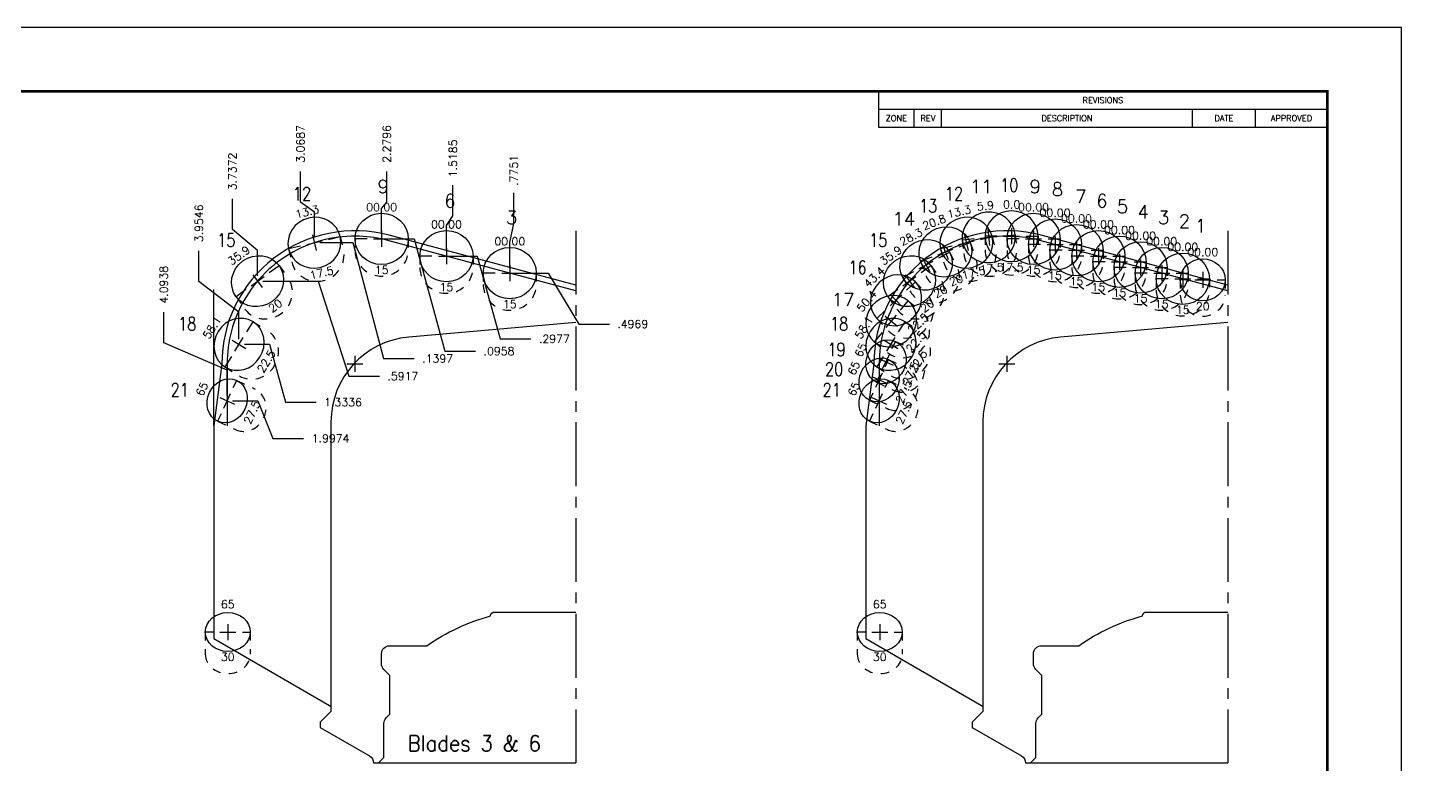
# Model space of a CAD drawing. Extents: x 72.5 to 106.5, y 4 to 26.
# Drawn here: x 90.36 to 106.5, y 17.3 to 25.96 of the extents above; entities that cross this region are included whole.
import ezdxf
from ezdxf.enums import TextEntityAlignment as Align

# ---------------------------------------------------------------- set-up
doc = ezdxf.new("R2010")
doc.units = 0
doc.header["$MEASUREMENT"] = 0
doc.header["$PDMODE"] = 3
doc.linetypes.add('CENTER2', pattern=[1.125, 0.75, -0.125, 0.125, -0.125])
doc.linetypes.add('HIDDEN2', pattern=[0.1875, 0.125, -0.0625])
doc.layers.get('0').update_dxf_attribs({"linetype": 'CONTINUOUS'})
doc.layers.get('Defpoints').update_dxf_attribs({"color": 10, "linetype": 'CONTINUOUS'})
for name, color, linetype in [('Blade1', 40, 'CONTINUOUS'), ('Blade3', 210, 'CONTINUOUS'), ('Blade5', 112, 'CONTINUOUS'), ('CLine', 5, 'CENTER2'), ('Dims', 4, 'CONTINUOUS'), ('Title Block', 7, 'CONTINUOUS')]:
    doc.layers.add(name, color=color, linetype=linetype)
doc.styles.add('RomanD', font='romand.shx', dxfattribs={"width": 0.9})
doc.styles.add('RomanS', font='romans')
doc.dimstyles.get("Standard").update_dxf_attribs({"dimtxt": 0.094, "dimasz": 0.18, "dimexe": 0.0625, "dimexo": 0.0625, "dimgap": 0.09, "dimtad": 0, "dimtih": 1, "dimtoh": 1, "dimdec": 4, "dimzin": 4, "dimdsep": 46, "dimtxsty": 'RomanS', "dimcen": 0.09, "dimazin": 1, "dimtfac": 1, "dimtdec": 4, "dimtofl": 0, "dimtmove": 0, "dimatfit": 1, "dimfxl": 1, "dimtolj": 1, "dimtzin": 0, "dimarcsym": 0})

# ---------------------------------------------------------------- blocks, each defined once
blk = doc.blocks.new('CMark')
at = {"layer": 'CLine'}
for p, q in [((-0.094, 0), (0.094, 0)), ((0, 0.094), (0, -0.094))]:
    blk.add_line(p, q, dxfattribs=at)
blk = doc.blocks.new('1613@15')
for p, q in [((-0.17, 0), (-0.312, 0)), ((0.171, 0), (0.312, 0))]:
    blk.add_line(p, q)
at = {"color": 8, "linetype": 'HIDDEN2', "ltscale": 0.5}
blk.add_line((-0.312, 0), (-0.312, -0.135), dxfattribs=at)
at = {"color": 8, "linetype": 'HIDDEN2', "ltscale": 0.5, "flags": 128}
blk.add_lwpolyline([(0.312, 0), (0.312, -0.135)], dxfattribs=at)
blk.add_ellipse((0, 0), major_axis=(-0.312, 0), ratio=0.965926, start_param=-3.141592653589793, end_param=3.141592653589793)
at = {"color": 8, "linetype": 'HIDDEN2', "ltscale": 0.5}
blk.add_ellipse((0, -0.135), major_axis=(-0.312, 0), ratio=0.965926, start_param=0, end_param=3.141593, dxfattribs=at)
blk.add_blockref('CMark', (0, 0))
at = {"style": 'RomanS'}
blk.add_text('15', height=0.094, dxfattribs=at).set_placement((0, -0.364), align=Align.MIDDLE_CENTER)
blk.add_attdef('ANG', text='', height=0.094, dxfattribs=at).set_placement((0, 0.298), align=Align.BOTTOM_CENTER)
blk = doc.blocks.new('1313@20')
for p, q in [((-0.17, 0), (-0.265, 0)), ((0.171, 0), (0.264, 0))]:
    blk.add_line(p, q)
at = {"color": 8, "linetype": 'HIDDEN2', "ltscale": 0.5}
blk.add_line((-0.265, 0), (-0.265, -0.178), dxfattribs=at)
at = {"color": 8, "linetype": 'HIDDEN2', "ltscale": 0.5, "flags": 128}
blk.add_lwpolyline([(0.264, 0), (0.264, -0.178)], dxfattribs=at)
blk.add_ellipse((0, 0), major_axis=(0.264, 0), ratio=0.939693)
at = {"color": 8, "linetype": 'HIDDEN2', "ltscale": 0.5}
blk.add_ellipse((0, -0.178), major_axis=(0.264, 0), ratio=0.939693, start_param=3.141593, end_param=6.283185, dxfattribs=at)
blk.add_blockref('CMark', (0, 0))
at = {"style": 'RomanS'}
blk.add_text('20', height=0.094, dxfattribs=at).set_placement((0, -0.311), align=Align.MIDDLE_CENTER)
blk.add_attdef('ANG', text='', height=0.094, dxfattribs=at).set_placement((0, 0.251), align=Align.BOTTOM_CENTER)
blk = doc.blocks.new('1613@17.5')
for p, q in [((-0.17, 0), (-0.312, 0)), ((0.171, 0), (0.312, 0))]:
    blk.add_line(p, q)
at = {"color": 8, "linetype": 'HIDDEN2', "ltscale": 0.5}
blk.add_line((-0.312, 0), (-0.312, -0.159), dxfattribs=at)
at = {"color": 8, "linetype": 'HIDDEN2', "ltscale": 0.5, "flags": 128}
blk.add_lwpolyline([(0.312, 0), (0.312, -0.159)], dxfattribs=at)
at = {"extrusion": (0, 0, -1)}
blk.add_ellipse((0, 0), major_axis=(-0.312, 0), ratio=0.953717, start_param=-3.141592653589793, end_param=3.141592653589793, dxfattribs=at)
at = {"color": 8, "linetype": 'HIDDEN2', "ltscale": 0.5}
blk.add_ellipse((0, -0.159), major_axis=(0.312, 0), ratio=0.953717, start_param=3.141593, end_param=6.283185, dxfattribs=at)
blk.add_blockref('CMark', (0, 0))
at = {"style": 'RomanS'}
blk.add_text('17.5', height=0.094, dxfattribs=at).set_placement((0, -0.364), align=Align.MIDDLE_CENTER)
blk.add_attdef('ANG', text='', height=0.094, dxfattribs=at).set_placement((0, 0.298), align=Align.BOTTOM_CENTER)
blk = doc.blocks.new('1613@20')
for p, q in [((-0.17, 0), (-0.312, 0)), ((0.171, 0), (0.312, 0))]:
    blk.add_line(p, q)
at = {"color": 8, "linetype": 'HIDDEN2', "ltscale": 0.5}
blk.add_line((-0.312, 0), (-0.312, -0.178), dxfattribs=at)
at = {"color": 8, "linetype": 'HIDDEN2', "ltscale": 0.5, "flags": 128}
blk.add_lwpolyline([(0.312, 0), (0.312, -0.178)], dxfattribs=at)
blk.add_ellipse((0, 0), major_axis=(-0.312, 0), ratio=0.939693, start_param=-3.141592653589793, end_param=3.141592653589793)
at = {"color": 8, "linetype": 'HIDDEN2', "ltscale": 0.5}
blk.add_ellipse((0, -0.178), major_axis=(-0.312, 0), ratio=0.939693, start_param=0, end_param=3.141593, dxfattribs=at)
blk.add_blockref('CMark', (0, 0))
at = {"style": 'RomanS'}
blk.add_text('20', height=0.094, dxfattribs=at).set_placement((0, -0.356), align=Align.MIDDLE_CENTER)
blk.add_attdef('ANG', text='', height=0.094, dxfattribs=at).set_placement((0, 0.298), align=Align.BOTTOM_CENTER)
blk = doc.blocks.new('1613@22.5')
for p, q in [((-0.17, 0), (-0.312, 0)), ((0.171, 0), (0.312, 0))]:
    blk.add_line(p, q)
at = {"color": 8, "linetype": 'HIDDEN2', "ltscale": 0.5}
blk.add_line((-0.312, 0), (-0.312, -0.178), dxfattribs=at)
at = {"color": 8, "linetype": 'HIDDEN2', "ltscale": 0.5, "flags": 128}
blk.add_lwpolyline([(0.312, 0), (0.312, -0.178)], dxfattribs=at)
at = {"extrusion": (0, 0, -1)}
blk.add_ellipse((0, 0), major_axis=(-0.312, 0), ratio=0.92388, start_param=-3.141592653589793, end_param=3.141592653589793, dxfattribs=at)
at = {"color": 8, "linetype": 'HIDDEN2', "ltscale": 0.5}
blk.add_ellipse((0, -0.199), major_axis=(0.312, 0), ratio=0.92388, start_param=3.141593, end_param=6.283185, dxfattribs=at)
blk.add_blockref('CMark', (0, 0))
at = {"style": 'RomanS'}
blk.add_text('22.5', height=0.094, dxfattribs=at).set_placement((0, -0.377), align=Align.MIDDLE_CENTER)
blk.add_attdef('ANG', text='', height=0.094, dxfattribs=at).set_placement((0, 0.298), align=Align.BOTTOM_CENTER)
blk = doc.blocks.new('1313@27.5')
for p, q in [((-0.17, 0), (-0.265, 0)), ((0.171, 0), (0.264, 0))]:
    blk.add_line(p, q)
at = {"color": 8, "linetype": 'HIDDEN2', "ltscale": 0.5}
blk.add_line((-0.265, 0), (-0.265, -0.231), dxfattribs=at)
at = {"color": 8, "linetype": 'HIDDEN2', "ltscale": 0.5, "flags": 128}
blk.add_lwpolyline([(0.264, 0), (0.264, -0.238)], dxfattribs=at)
blk.add_ellipse((0, 0), major_axis=(0.264, 0), ratio=0.87192)
at = {"color": 8, "linetype": 'HIDDEN2', "ltscale": 0.5}
blk.add_ellipse((0, -0.234), major_axis=(0.264, 0), ratio=0.909731, start_param=3.126121, end_param=6.267714, dxfattribs=at)
blk.add_blockref('CMark', (0, 0))
at = {"style": 'RomanS'}
blk.add_text('27.5', height=0.094, dxfattribs=at).set_placement((0, -0.321), align=Align.MIDDLE_CENTER)
blk.add_attdef('ANG', text='', height=0.094, dxfattribs=at).set_placement((0, 0.251), align=Align.BOTTOM_CENTER)
blk = doc.blocks.new('*D60')
at = {"layer": 'Defpoints', "color": 0, "transparency": 16777216}
for p in [(96.07, 24.015), (96.798, 23.568), (96.023, 23.071)]:
    blk.add_point(p, dxfattribs=at)
at = {"layer": 'Dims', "color": 0, "lineweight": -2, "transparency": 16777216}
for p, q in [((96.07, 23.655), (96.07, 24.015)), ((96.023, 23.431), (96.07, 23.655)), ((96.023, 23.134), (96.023, 23.431))]:
    blk.add_line(p, q, dxfattribs=at)
at = {"layer": 'Dims', "color": 0, "transparency": 16777216, "insert": (96.07, 24.278), "char_height": 0.094, "attachment_point": 5, "rotation": 90, "style": 'RomanS'}
blk.add_mtext('\\A1;.7751', dxfattribs=at)
blk = doc.blocks.new('*D61')
at = {"layer": 'Defpoints', "color": 0, "transparency": 16777216}
for p in [(95.356, 24.103), (96.798, 23.568), (95.279, 23.271)]:
    blk.add_point(p, dxfattribs=at)
at = {"layer": 'Dims', "color": 0, "lineweight": -2, "transparency": 16777216}
for p, q in [((95.356, 23.743), (95.356, 24.103)), ((95.279, 23.631), (95.356, 23.743)), ((95.279, 23.333), (95.279, 23.631))]:
    blk.add_line(p, q, dxfattribs=at)
at = {"layer": 'Dims', "color": 0, "transparency": 16777216, "insert": (95.356, 24.419), "char_height": 0.094, "attachment_point": 5, "rotation": 90, "style": 'RomanS'}
blk.add_mtext('\\A1;1.5185', dxfattribs=at)
blk = doc.blocks.new('*D62')
at = {"layer": 'Defpoints', "color": 0, "transparency": 16777216}
for p in [(94.578, 24.266), (96.798, 23.568), (94.518, 23.472)]:
    blk.add_point(p, dxfattribs=at)
at = {"layer": 'Dims', "color": 0, "lineweight": -2, "transparency": 16777216}
for p, q in [((94.578, 23.906), (94.578, 24.266)), ((94.518, 23.832), (94.578, 23.906)), ((94.518, 23.535), (94.518, 23.832))]:
    blk.add_line(p, q, dxfattribs=at)
at = {"layer": 'Dims', "color": 0, "transparency": 16777216, "insert": (94.578, 24.589), "char_height": 0.094, "attachment_point": 5, "rotation": 90, "style": 'RomanS'}
blk.add_mtext('\\A1;2.2796', dxfattribs=at)
blk = doc.blocks.new('*D63')
at = {"layer": 'Defpoints', "color": 0, "transparency": 16777216}
for p in [(93.565, 24.266), (96.798, 23.568), (93.729, 23.429)]:
    blk.add_point(p, dxfattribs=at)
at = {"layer": 'Dims', "color": 0, "lineweight": -2, "transparency": 16777216}
for p, q in [((93.565, 23.906), (93.565, 24.266)), ((93.729, 23.789), (93.565, 23.906)), ((93.729, 23.491), (93.729, 23.789))]:
    blk.add_line(p, q, dxfattribs=at)
at = {"layer": 'Dims', "color": 0, "transparency": 16777216, "insert": (93.565, 24.589), "char_height": 0.094, "attachment_point": 5, "rotation": 90, "style": 'RomanS'}
blk.add_mtext('\\A1;3.0687', dxfattribs=at)
blk = doc.blocks.new('*D64')
at = {"layer": 'Defpoints', "color": 0, "transparency": 16777216}
for p in [(92.766, 23.942), (96.798, 23.568), (93.061, 22.977)]:
    blk.add_point(p, dxfattribs=at)
at = {"layer": 'Dims', "color": 0, "lineweight": -2, "transparency": 16777216}
for p, q in [((92.766, 23.582), (92.766, 23.942)), ((93.061, 23.337), (92.766, 23.582)), ((93.061, 23.039), (93.061, 23.337))]:
    blk.add_line(p, q, dxfattribs=at)
at = {"layer": 'Dims', "color": 0, "transparency": 16777216, "insert": (92.766, 24.265), "char_height": 0.094, "attachment_point": 5, "rotation": 90, "style": 'RomanS'}
blk.add_mtext('\\A1;3.7372', dxfattribs=at)
blk = doc.blocks.new('*D65')
at = {"layer": 'Defpoints', "color": 0, "transparency": 16777216}
for p in [(96.798, 23.568), (92.372, 23.333), (92.843, 22.235)]:
    blk.add_point(p, dxfattribs=at)
at = {"layer": 'Dims', "color": 0, "lineweight": -2, "transparency": 16777216}
for p, q in [((92.372, 22.973), (92.372, 23.333)), ((92.843, 22.613), (92.372, 22.973)), ((92.843, 22.297), (92.843, 22.613))]:
    blk.add_line(p, q, dxfattribs=at)
at = {"layer": 'Dims', "color": 0, "transparency": 16777216, "insert": (92.372, 23.656), "char_height": 0.094, "attachment_point": 5, "rotation": 90, "style": 'RomanS'}
blk.add_mtext('\\A1;3.9546', dxfattribs=at)
blk = doc.blocks.new('*D66')
at = {"layer": 'Defpoints', "color": 0, "transparency": 16777216}
for p in [(96.798, 23.568), (91.959, 22.611), (92.704, 21.571)]:
    blk.add_point(p, dxfattribs=at)
at = {"layer": 'Dims', "color": 0, "lineweight": -2, "transparency": 16777216}
for p, q in [((91.959, 22.251), (91.959, 22.611)), ((92.704, 21.931), (91.959, 22.251)), ((92.704, 21.633), (92.704, 21.931))]:
    blk.add_line(p, q, dxfattribs=at)
at = {"layer": 'Dims', "color": 0, "transparency": 16777216, "insert": (91.959, 22.934), "char_height": 0.094, "attachment_point": 5, "rotation": 90, "style": 'RomanS'}
blk.add_mtext('\\A1;4.0938', dxfattribs=at)
blk = doc.blocks.new('*D67')
at = {"layer": 'Defpoints', "color": 0, "transparency": 16777216}
for p in [(96.798, 23.568), (96.023, 23.071), (97.193, 22.473)]:
    blk.add_point(p, dxfattribs=at)
at = {"layer": 'Dims', "color": 0, "lineweight": -2, "transparency": 16777216}
for p, q in [((96.085, 23.071), (96.473, 23.071)), ((96.473, 23.071), (96.833, 22.473)), ((96.833, 22.473), (97.193, 22.473))]:
    blk.add_line(p, q, dxfattribs=at)
at = {"layer": 'Dims', "color": 0, "transparency": 16777216, "insert": (97.467, 22.473), "char_height": 0.094, "attachment_point": 5, "style": 'RomanS'}
blk.add_mtext('\\A1;.4969', dxfattribs=at)
blk = doc.blocks.new('*D68')
at = {"layer": 'Defpoints', "color": 0, "transparency": 16777216}
for p in [(96.798, 23.568), (95.279, 23.271), (96.271, 22.299)]:
    blk.add_point(p, dxfattribs=at)
at = {"layer": 'Dims', "color": 0, "lineweight": -2, "transparency": 16777216}
for p, q in [((95.342, 23.271), (95.639, 23.271)), ((95.639, 23.271), (95.911, 22.299)), ((95.911, 22.299), (96.271, 22.299))]:
    blk.add_line(p, q, dxfattribs=at)
at = {"layer": 'Dims', "color": 0, "transparency": 16777216, "insert": (96.547, 22.299), "char_height": 0.094, "attachment_point": 5, "style": 'RomanS'}
blk.add_mtext('\\A1;.2977', dxfattribs=at)
blk = doc.blocks.new('*D69')
at = {"layer": 'Defpoints', "color": 0, "transparency": 16777216}
for p in [(96.798, 23.568), (94.518, 23.472), (95.622, 22.154)]:
    blk.add_point(p, dxfattribs=at)
at = {"layer": 'Dims', "color": 0, "lineweight": -2, "transparency": 16777216}
for p, q in [((94.581, 23.472), (94.902, 23.472)), ((94.902, 23.472), (95.262, 22.154)), ((95.262, 22.154), (95.622, 22.154))]:
    blk.add_line(p, q, dxfattribs=at)
at = {"layer": 'Dims', "color": 0, "transparency": 16777216, "insert": (95.897, 22.154), "char_height": 0.094, "attachment_point": 5, "style": 'RomanS'}
blk.add_mtext('\\A1;.0958', dxfattribs=at)
blk = doc.blocks.new('*D70')
at = {"layer": 'Defpoints', "color": 0, "transparency": 16777216}
for p in [(96.798, 23.568), (93.729, 23.429), (94.9, 22.067)]:
    blk.add_point(p, dxfattribs=at)
at = {"layer": 'Dims', "color": 0, "lineweight": -2, "transparency": 16777216}
for p, q in [((93.792, 23.429), (94.18, 23.429)), ((94.18, 23.429), (94.54, 22.067)), ((94.54, 22.067), (94.9, 22.067))]:
    blk.add_line(p, q, dxfattribs=at)
at = {"layer": 'Dims', "color": 0, "transparency": 16777216, "insert": (95.176, 22.067), "char_height": 0.094, "attachment_point": 5, "style": 'RomanS'}
blk.add_mtext('\\A1;.1397', dxfattribs=at)
blk = doc.blocks.new('*D71')
at = {"layer": 'Defpoints', "color": 0, "transparency": 16777216}
for p in [(96.798, 23.568), (93.061, 22.977), (94.493, 21.861)]:
    blk.add_point(p, dxfattribs=at)
at = {"layer": 'Dims', "color": 0, "lineweight": -2, "transparency": 16777216}
for p, q in [((93.123, 22.977), (93.773, 22.977)), ((93.773, 22.977), (94.133, 21.861)), ((94.133, 21.861), (94.493, 21.861))]:
    blk.add_line(p, q, dxfattribs=at)
at = {"layer": 'Dims', "color": 0, "transparency": 16777216, "insert": (94.768, 21.861), "char_height": 0.094, "attachment_point": 5, "style": 'RomanS'}
blk.add_mtext('\\A1;.5917', dxfattribs=at)
blk = doc.blocks.new('*D72')
at = {"layer": 'Defpoints', "color": 0, "transparency": 16777216}
for p in [(96.798, 23.568), (92.843, 22.235), (93.749, 21.554)]:
    blk.add_point(p, dxfattribs=at)
at = {"layer": 'Dims', "color": 0, "lineweight": -2, "transparency": 16777216}
for p, q in [((92.906, 22.235), (93.203, 22.235)), ((93.203, 22.235), (93.389, 21.554)), ((93.389, 21.554), (93.749, 21.554))]:
    blk.add_line(p, q, dxfattribs=at)
at = {"layer": 'Dims', "color": 0, "transparency": 16777216, "insert": (94.065, 21.554), "char_height": 0.094, "attachment_point": 5, "style": 'RomanS'}
blk.add_mtext('\\A1;1.3336', dxfattribs=at)
blk = doc.blocks.new('*D73')
at = {"layer": 'Defpoints', "color": 0, "transparency": 16777216}
for p in [(96.798, 23.568), (92.704, 21.571), (93.601, 21.13)]:
    blk.add_point(p, dxfattribs=at)
at = {"layer": 'Dims', "color": 0, "lineweight": -2, "transparency": 16777216}
for p, q in [((92.767, 21.571), (93.064, 21.571)), ((93.064, 21.571), (93.241, 21.13)), ((93.241, 21.13), (93.601, 21.13))]:
    blk.add_line(p, q, dxfattribs=at)
at = {"layer": 'Dims', "color": 0, "transparency": 16777216, "insert": (93.919, 21.13), "char_height": 0.094, "attachment_point": 5, "style": 'RomanS'}
blk.add_mtext('\\A1;1.9974', dxfattribs=at)
blk = doc.blocks.new('1313@30')
for p, q in [((-0.17, 0), (-0.265, 0)), ((0.171, 0), (0.264, 0))]:
    blk.add_line(p, q)
at = {"color": 8, "linetype": 'HIDDEN2', "ltscale": 0.5}
blk.add_line((-0.265, 0), (-0.265, -0.26), dxfattribs=at)
at = {"color": 8, "linetype": 'HIDDEN2', "ltscale": 0.5, "flags": 128}
blk.add_lwpolyline([(0.264, 0), (0.264, -0.26)], dxfattribs=at)
blk.add_ellipse((0, 0), major_axis=(0.264, 0), ratio=0.866025)
at = {"color": 8, "linetype": 'HIDDEN2', "ltscale": 0.5}
blk.add_ellipse((0, -0.26), major_axis=(0.264, 0), ratio=0.866025, start_param=3.141593, end_param=6.283185, dxfattribs=at)
blk.add_blockref('CMark', (0, 0))
at = {"style": 'RomanS'}
blk.add_text('30', height=0.094, dxfattribs=at).set_placement((0, -0.292), align=Align.MIDDLE_CENTER)
blk.add_attdef('ANG', text='', height=0.094, dxfattribs=at).set_placement((0, 0.251), align=Align.BOTTOM_CENTER)
blk = doc.blocks.new('COT_Dblock')
at = {"layer": 'Defpoints'}
blk.add_point((33.812, 21.812), dxfattribs=at)
at = {"layer": 'Title Block'}
for p, q in [((27.857, 21.25), (27.857, 20.828)), ((27.857, 21.039), (33.13, 21.039)), ((28.278, 20.828), (28.278, 21.039)), ((28.599, 20.828), (28.599, 21.039)), ((31.544, 20.828), (31.544, 21.039)), ((32.286, 20.828), (32.286, 21.039)), ((27.857, 20.828), (33.13, 20.828))]:
    blk.add_line(p, q, dxfattribs=at)
at = {"layer": 'Title Block', "color": 8}
blk.add_lwpolyline([(0, 0), (34, 0), (34, 22), (0, 22)], close=True, dxfattribs=at)
at = {"layer": 'Title Block', "const_width": 0.03}
blk.add_lwpolyline([(33.13, 21.25), (0.87, 21.25), (0.87, 0.75), (33.13, 0.75)], close=True, dxfattribs=at)
at = {"layer": 'Title Block', "style": 'RomanS'}
for s, height, p in [('REVISIONS', 0.0703, (30.493, 21.145)), ('ZONE', 0.0703, (28.067, 20.934)), ('REV', 0.0703, (28.439, 20.934)), ('DESCRIPTION', 0.07031, (30.071, 20.934)), ('DATE', 0.0703, (31.915, 20.934)), ('APPROVED', 0.0703, (32.708, 20.934))]:
    blk.add_text(s, height=height, dxfattribs=at).set_placement(p, align=Align.MIDDLE_CENTER)
at = {"layer": 'Title Block', "color": 1, "style": 'RomanS', "flags": 8}
for tag, p in [('FNAME', (0.62, 3.75)), ('REVDATE', (0.62, 2.25)), ('USER', (0.62, 0.75))]:
    blk.add_attdef(tag, text='', height=0.047, rotation=90, dxfattribs=at).set_placement(p, align=Align.BOTTOM_LEFT)
at = {"layer": 'Title Block', "color": 3, "style": 'RomanS', "flags": 8}
blk.add_attdef('DRAWN', text='', height=0.11, dxfattribs=at).set_placement((28.7, 1.984), align=Align.MIDDLE_CENTER)
for tag, p in [('DDATE', (28.356, 1.672)), ('CHECK', (28.356, 1.406)), ('MATRL', (28.356, 1.149)), ('PDATE', (28.356, 0.883)), ('SCALE', (29.896, 0.855)), ('SHEET', (32.005, 0.855))]:
    blk.add_attdef(tag, text='', height=0.094, dxfattribs=at).set_placement(p, align=Align.MIDDLE_LEFT)
at = {"layer": 'Title Block', "color": 3, "style": 'RomanD', "width": 0.9, "flags": 8}
for tag, height, p in [('TITL1', 0.125, (31.337, 1.684)), ('TITL2', 0.094, (31.337, 1.514)), ('TITL3', 0.094, (31.337, 1.374))]:
    blk.add_attdef(tag, text='', height=height, dxfattribs=at).set_placement(p, align=Align.MIDDLE_CENTER)
at = {"layer": 'Title Block', "color": 3, "style": 'RomanS', "flags": 8}
for tag, p in [('FSCM#', (30.337, 1.121)), ('DWG#', (31.81, 1.121)), ('REV#', (32.97, 1.121))]:
    blk.add_attdef(tag, text='', height=0.094, dxfattribs=at).set_placement(p, align=Align.TOP_CENTER)

msp = doc.modelspace()

# ---------------------------------------------------------------- linework, layer by layer
msp.add_line((92.54793, 21.27705), (92.54793, 22.88052))
at = {"flags": 128}
for points in [[(96.79793, 22.92835), (94.60859, 23.51498, 0.49314543), (92.64168, 22.00572), (92.54793, 21.27705), (92.54793, 18.77705), (93.90731, 17.99222, -0.26794919), (93.92293, 17.96515), (93.92293, 17.93364, -0.19891237), (93.91378, 17.91154), (93.79793, 17.79569), (93.79793, 17.73319), (94.37606, 17.39941, -0.26794919), (94.42293, 17.31822), (94.48293, 17.31822), (96.79793, 17.31822)], [(104.45412, 22.92835), (102.26478, 23.51498, 0.49314543), (100.29787, 22.00572), (100.20412, 21.27705), (100.20412, 18.77705), (101.5635, 17.99222, -0.26794919), (101.57912, 17.96515), (101.57912, 17.93364, -0.19891237), (101.56997, 17.91154), (101.45412, 17.79569), (101.45412, 17.73319), (102.03225, 17.39941, -0.26794919), (102.07912, 17.31822), (102.13912, 17.31822), (104.45412, 17.31822)], [(96.79793, 22.49085), (94.83578, 22.31918, 0.38887873), (93.92293, 21.32299), (93.92293, 17.96515)], [(104.45412, 22.49085), (102.49197, 22.31918, 0.38887873), (101.57912, 21.32299), (101.57912, 17.96515)], [(94.48293, 17.31822), (94.54543, 17.38072), (94.54543, 17.77939, -0.19891237), (94.57289, 17.84568), (94.61558, 17.88837), (94.61558, 18.34432), (94.54414, 18.41577, -0.19891237), (94.51668, 18.48206), (94.51668, 18.59947, -0.41421356), (94.61043, 18.69322), (95.04793, 18.69322, -0.08748866), (95.79793, 19.04295, -0.41421356), (95.84482, 19.08984), (96.79793, 19.08984)], [(102.13912, 17.31822), (102.20162, 17.38072), (102.20162, 17.77939, -0.19891237), (102.22908, 17.84568), (102.27177, 17.88837), (102.27177, 18.34432), (102.20033, 18.41577, -0.19891237), (102.17287, 18.48206), (102.17287, 18.59947, -0.41421356), (102.26662, 18.69322), (102.70412, 18.69322, -0.08748866), (103.45412, 19.04295, -0.41421356), (103.50101, 19.08984), (104.45412, 19.08984)]]:
    msp.add_lwpolyline(points, format="xyb", dxfattribs=at)
at = {"layer": 'CLine'}
for p, q in [((96.79793, 23.56822), (96.79793, 17.31822)), ((96.79793, 23.56822), (96.79793, 17.31822)), ((104.45412, 23.56822), (104.45412, 17.31822)), ((104.45412, 23.56822), (104.45412, 17.31822))]:
    msp.add_line(p, q, dxfattribs=at)
at = {"layer": 'CLine', "color": 1, "linetype": 'ByBlock', "flags": 128}
for points in [[(96.79793, 22.86364), (94.59241, 23.45461, 0.05617981), (94.26015, 23.50468, 0.13562119), (93.48257, 23.32074, 0.13773803), (92.90351, 22.75288, 0.13109595), (92.70418, 22.00572), (92.70418, 21.27705)], [(104.45412, 22.86364), (102.2486, 23.45461, 0.05617981), (101.91634, 23.50468, 0.13562119), (101.13876, 23.32074, 0.13773803), (100.5597, 22.75288, 0.13109595), (100.36037, 22.00572), (100.36037, 21.27705)], [(100.36037, 22.00572, 0.00066056), (100.36038, 22.00176)]]:
    msp.add_lwpolyline(points, format="xyb", dxfattribs=at)

# ---------------------------------------------------------------- block references
for name, p in [('COT_Dblock', (72.49537, 3.9569)), ('CMark', (94.20418, 22.00572)), ('CMark', (101.86037, 22.00572))]:
    msp.add_blockref(name, p)
msp.add_blockref('1313@30', (100.36752, 18.85422)).add_auto_attribs({'ANG': '65'})
at = {"layer": 'Blade1'}
for name, p, values in [('1613@17.5', (101.91634, 23.50468), {'ANG': '0.0'}), ('1613@15', (102.67821, 23.3395), {'ANG': '00.00'}), ('1613@15', (103.43122, 23.13773), {'ANG': '00.00'}), ('1313@20', (104.16095, 22.99189), {'ANG': '00.00'})]:
    msp.add_blockref(name, p, dxfattribs=at).add_auto_attribs(values)
for name, p, rotation, values in [('1613@20', (101.13876, 23.32074), 20.8, {'ANG': '20.8'}), ('1613@22.5', (100.5597, 22.75288), 43.4, {'ANG': '43.4'}), ('1313@27.5', (100.44115, 22.0302), 65, {'ANG': '65'})]:
    msp.add_blockref(name, p, dxfattribs=dict(at, rotation=rotation)).add_auto_attribs(values)
at = {"layer": 'Blade3'}
for name, p, values in [('1613@15', (94.51831, 23.47246), {'ANG': '00.00'}), ('1613@15', (102.1745, 23.47246), {'ANG': '00.00'}), ('1613@15', (95.27942, 23.27053), {'ANG': '00.00'}), ('1613@15', (102.93561, 23.27053), {'ANG': '00.00'}), ('1613@15', (96.02283, 23.07133), {'ANG': '00.00'}), ('1613@15', (103.67902, 23.07133), {'ANG': '00.00'}), ('1313@30', (92.71133, 18.85422), {'ANG': '65'})]:
    msp.add_blockref(name, p, dxfattribs=at).add_auto_attribs(values)
for name, p, rotation, values in [('1613@17.5', (93.72928, 23.42856), 13.3, {'ANG': '13.3'}), ('1613@17.5', (101.38547, 23.42856), 13.3, {'ANG': '13.3'}), ('1613@20', (93.06071, 22.97653), 35.9, {'ANG': '35.9'}), ('1613@20', (100.7169, 22.97653), 35.9, {'ANG': '35.9'}), ('1613@22.5', (92.84336, 22.23458), 58.1, {'ANG': '58.1'}), ('1613@22.5', (100.49955, 22.23458), 58.1, {'ANG': '58.1'}), ('1313@27.5', (92.70418, 21.57082), 65, {'ANG': '65'}), ('1313@27.5', (100.36037, 21.57082), 65, {'ANG': '65'})]:
    msp.add_blockref(name, p, dxfattribs=dict(at, rotation=rotation)).add_auto_attribs(values)
at = {"layer": 'Blade5'}
for name, p, rotation, values in [('1613@17.5', (101.64747, 23.49054), 5.9, {'ANG': '5.9'}), ('1613@20', (100.91208, 23.16794), 28.3, {'ANG': '28.3'}), ('1613@22.5', (100.50286, 22.50595), 50.40000000000001, {'ANG': '50.4'}), ('1313@27.5', (100.36037, 21.81619), 65, {'ANG': '65'})]:
    msp.add_blockref(name, p, dxfattribs=dict(at, rotation=rotation)).add_auto_attribs(values)
for p in [(102.42659, 23.40692), (103.18342, 23.20413), (103.92691, 23.00491)]:
    msp.add_blockref('1613@15', p, dxfattribs=at).add_auto_attribs({'ANG': '00.00'})

# ---------------------------------------------------------------- texts
at = {"layer": 'Blade1', "style": 'RomanS', "width": 0.8}
for s, p in [('10', (101.88883, 24.10393)), ('13', (100.93638, 23.86075)), ('16', (100.10713, 23.13855)), ('19', (99.86001, 22.17219))]:
    msp.add_text(s, height=0.15625, dxfattribs=at).set_placement(p, align=Align.MIDDLE_CENTER)
at = {"layer": 'Blade1', "style": 'RomanS'}
for s, p in [('7', (102.72848, 23.97084)), ('4', (103.45977, 23.79001)), ('1', (104.13636, 23.62535))]:
    msp.add_text(s, height=0.15625, dxfattribs=at).set_placement(p, align=Align.MIDDLE_CENTER)
at = {"layer": 'Blade3', "style": 'RomanS', "width": 0.8}
for s, p in [('12', (93.58339, 24.00343)), ('12', (101.23958, 24.00343)), ('15', (92.69397, 23.4598)), ('15', (100.35016, 23.4598)), ('18', (92.23497, 22.47663)), ('18', (99.89116, 22.47663)), ('21', (92.14739, 21.69977)), ('21', (99.80358, 21.69977))]:
    msp.add_text(s, height=0.15625, dxfattribs=at).set_placement(p, align=Align.MIDDLE_CENTER)
at = {"layer": 'Blade3', "style": 'RomanS'}
for s, p in [('9', (94.53671, 24.08953)), ('9', (102.1929, 24.08953)), ('6', (95.32052, 23.91944)), ('6', (102.97671, 23.91944)), ('3', (96.04501, 23.72532)), ('3', (103.7012, 23.72532))]:
    msp.add_text(s, height=0.15625, dxfattribs=at).set_placement(p, align=Align.MIDDLE_CENTER)
at = {"layer": 'Blade5', "style": 'RomanS'}
for s, p in [('11', (101.55873, 24.08698)), ('8', (102.45472, 24.05594)), ('5', (103.21807, 23.85477)), ('14', (100.65086, 23.70797)), ('2', (103.94592, 23.67988)), ('17', (99.93704, 22.75923))]:
    msp.add_text(s, height=0.15625, dxfattribs=at).set_placement(p, align=Align.MIDDLE_CENTER)
at = {"layer": 'Blade5', "style": 'RomanS', "width": 0.8}
msp.add_text('20', height=0.15625, dxfattribs=at).set_placement((99.83199, 21.94151), align=Align.MIDDLE_CENTER)
at = {"layer": 'Dims', "style": 'RomanS', "width": 0.9}
msp.add_text('Blades 3 & 6', height=0.1875, dxfattribs=at).set_placement((94.82606, 17.45335))

# ---------------------------------------------------------------- dimensions: what is measured, and where the dimension line sits
at = {"layer": 'Dims'}
for feature_location, offset, dtype, origin, picture, middle in [((93.729278, 23.42856), (-0.16411, 0.83791), 1, (96.797935, 23.568224), '*D63', (93.565169, 24.589233)), ((94.51831, 23.47246), (0.06011, 0.79401), 1, (96.79793, 23.56822), '*D62', (94.57842, 24.58923)), ((95.27942, 23.27053), (0.0761, 0.83213), 1, (96.79793, 23.56822), '*D61', (95.35553, 24.4187)), ((93.06071, 22.97653), (-0.29449, 0.96529), 1, (96.79793, 23.56822), '*D64', (92.76622, 24.26458)), ((96.02283, 23.07133), (0.04708, 0.94389), 1, (96.79793, 23.56822), '*D60', (96.06991, 24.27756)), ((92.84336, 22.23458), (-0.47126, 1.09889), 1, (96.79793, 23.56822), '*D65', (92.3721, 23.65623)), ((92.7041845763, 21.5708210498), (-0.7446861253, 1.0399589125), 1, (96.7979345763, 23.5682237996), '*D66', (91.959498451, 22.9335418671)), ((92.70418, 21.57082), (0.89648, -0.44067), 0, (96.79793, 23.56822), '*D73', (93.91895, 21.13015)), ((92.84336, 22.23458), (0.90578, -0.68073), 0, (96.79793, 23.56822), '*D72', (94.0652, 21.55385)), ((93.06071, 22.97653), (1.43181, -1.11594), 0, (96.79793, 23.56822), '*D71', (94.76828, 21.86059)), ((93.72928, 23.42856), (1.17056, -1.36184), 0, (96.79793, 23.56822), '*D70', (95.1756, 22.06672)), ((94.51831, 23.47246), (1.10337, -1.31814), 0, (96.79793, 23.56822), '*D69', (95.89744, 22.15433)), ((95.27942, 23.27053), (0.9919, -0.97191), 0, (96.79793, 23.56822), '*D68', (96.54709, 22.29862)), ((96.02283, 23.07133), (1.17038, -0.59808), 0, (96.79793, 23.56822), '*D67', (97.46673, 22.47326))]:
    dim = msp.add_ordinate_dim(feature_location=feature_location, offset=offset, dtype=dtype, origin=origin, dimstyle='Standard', dxfattribs=at)
    dim.commit()
    dim.dimension.update_dxf_attribs({"geometry": picture, "text_midpoint": middle})

doc.saveas('drawing.dxf')
